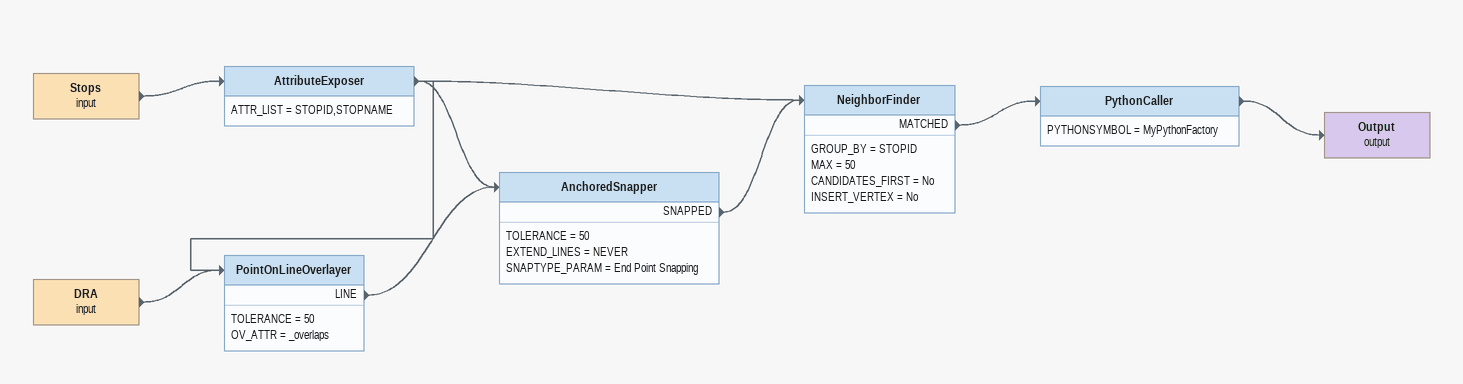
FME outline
Stops (input)
    -> AttributeExposer
AttributeExposer
    ATTR_LIST = STOPID,STOPNAME
    -> PointOnLineOverlayer
    -> AnchoredSnapper
    -> NeighborFinder
DRA (input)
    -> PointOnLineOverlayer
PointOnLineOverlayer
    TOLERANCE = 50
    OV_ATTR = _overlaps
    LINE -> AnchoredSnapper
AnchoredSnapper
    TOLERANCE = 50
    EXTEND_LINES = NEVER
    SNAPTYPE_PARAM = End Point Snapping
    SNAPPED -> NeighborFinder
NeighborFinder
    GROUP_BY = STOPID
    MAX = 50
    CANDIDATES_FIRST = No
    INSERT_VERTEX = No
    MATCHED -> PythonCaller
PythonCaller
    PYTHONSYMBOL = MyPythonFactory
    -> Output (output)
Output (output)
